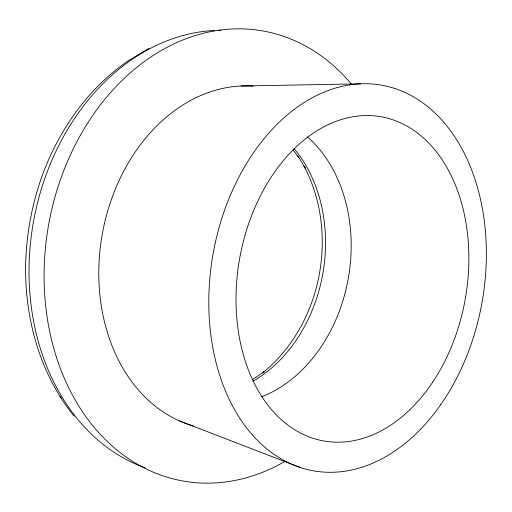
<?xml version="1.0" encoding="UTF-8"?>
<svg xmlns="http://www.w3.org/2000/svg" width="512" height="512" viewBox="0 0 512 512"><rect width="100%" height="100%" fill="white"/><g stroke="black" fill="none" stroke-linecap="round" stroke-linejoin="round"><path stroke-width="0.77" d="M148.941 48.365L128.301 60.736C88.819 87.661 60.288 128.256 43.328 172.557L43.021 173.37C32.019 203.302 26.106 234.989 25.6 266.88L25.613 267.661C25.261 320.672 40.544 374.662 74.163 416.288M252.147 379.846L264.57 371.411L262.733 372.877C321.882 324.73 339.488 233.35 304.038 166.112L305.197 168.006L298.016 156.198M241.178 86.01L360.416 83.834M179.475 420.909L300.09 467.443M293.139 149.971L298.886 157.619L297.933 156.058M59.955 396.416L61.504 398.573M284.736 461.523A228.544 177.184 -80 0 1 65.312 380.506A228.544 177.184 -80 0 1 117.286 85.248A228.544 177.184 -80 0 1 351.219 83.814M307.469 136.941A145.536 112.134 -80 0 1 348.294 278.342A145.536 112.134 -80 0 1 261.242 396.909M144.934 467.782A224.166 176.166 -80 0 1 32.544 227.27A224.166 176.166 -80 0 1 214.554 30.451M218.49 30.31A224.166 176.166 -80 0 1 220.838 30.278M294.33 148.89A141.44 111.238 -80 0 1 253.126 381.165M193.632 426.01A173.037 133.562 -80 0 1 102.131 234.95A173.037 133.562 -80 0 1 253.197 86.176M440.947 404.339A195.814 136.64 -80 0 0 389.882 87.021A195.814 136.64 -80 0 0 211.962 342.688A195.814 136.64 -80 0 0 440.947 404.339M432.403 382.573A164.608 114.611 -80 0 0 385.811 117.754A164.608 114.611 -80 0 0 239.168 336.294A164.608 114.611 -80 0 0 432.403 382.573"/></g></svg>
